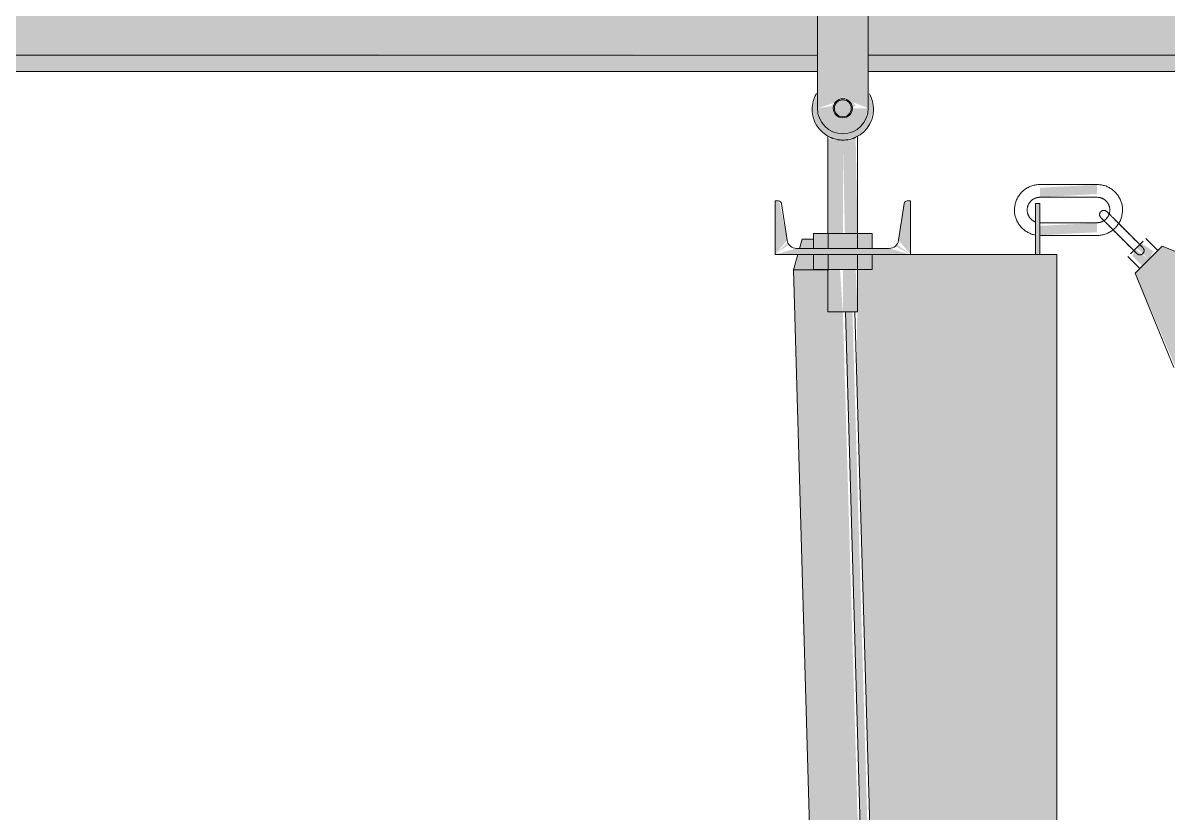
# Model space of a CAD drawing. Header units: inches. Extents: x -54868 to -186, y -265 to 853.
# Drawn here: x -25846.2 to -25812.42, y 264.9 to 288.21 of the extents above; entities that cross this region are included whole.
import ezdxf

# ---------------------------------------------------------------- set-up
doc = ezdxf.new("R2010")
doc.units = ezdxf.units.IN
doc.header["$MEASUREMENT"] = 0
doc.layers.add('Q-SPCQ', color=91, linetype='Continuous', lineweight=9)
doc.layers.add('S-BEAM', color=12, linetype='Continuous', lineweight=9)

# ---------------------------------------------------------------- blocks, each defined once
blk = doc.blocks.new('Girt_Z - 8_D-V16-Section 13')
at = {"layer": 'S-BEAM'}
h = blk.add_hatch(color=256, dxfattribs=at)
h.paths.add_polyline_path([(-25854.118, 287.25), (-25822.765, 287.291), (-25822.788, 289.617), (-25906.265, 289.617), (-25906.265, 289.5), (-25906.14, 289.456), (-25906.081, 287.549), (-25905.926, 287.25), (-25862.758, 287.25)], flags=0)
h.paths.add_polyline_path([(-24752.586, 287.25), (-24672.812, 287.332), (-24672.64, 287.765), (-24672.64, 289.489), (-24672.515, 289.5), (-24672.515, 289.617), (-24756.015, 289.617), (-24756.015, 287.25)], flags=0)
h.paths.add_polyline_path([(-25971.39, 287.25), (-25908.083, 287.332), (-25907.89, 287.511), (-25907.89, 289.489), (-25907.765, 289.5), (-25907.765, 289.617), (-25971.39, 289.617)], flags=0)
h.paths.add_polyline_path([(-24757.515, 287.25), (-24757.538, 289.617), (-24813.89, 289.617), (-24813.89, 287.25), (-24765.545, 287.25)], flags=0)
h.paths.add_polyline_path([(-25664.05, 287.25), (-25661.437, 287.291), (-25661.5, 287.489), (-25661.782, 287.977), (-25661.981, 288.175), (-25662.489, 288.463), (-25662.793, 288.533), (-25663.237, 288.533), (-25663.667, 288.411), (-25664.055, 288.171), (-25664.253, 287.971), (-25664.531, 287.489), (-25664.585, 287.25)], flags=0)
h.paths.add_polyline_path([(-25821.265, 287.25), (-25700.39, 287.25), (-25700.39, 289.617), (-25821.265, 289.617), (-25821.265, 287.291)], flags=0)
h.paths.add_polyline_path([(-24670.54, 287.25), (-24542.39, 287.25), (-24542.39, 289.617), (-24671.015, 289.617), (-24671.015, 289.5), (-24670.89, 289.456), (-24670.809, 287.39), (-24670.726, 287.278), (-24670.698, 287.25)], flags=0)
h.paths.add_polyline_path([(-24428.606, 287.25), (-24252.89, 287.25), (-24252.89, 289.617), (-24524.39, 289.617), (-24524.39, 287.25)], flags=0)
h.paths.add_polyline_path([(-24986.612, 287.25), (-24986.612, 288.687), (-24983.674, 288.75), (-24983.674, 289.375), (-24983.487, 289.375), (-24983.487, 288.687), (-24982.853, 288.687), (-24982.853, 289.5), (-24984.106, 289.5), (-24984.106, 289.062), (-24984.37, 289.062), (-24984.435, 288.75), (-24984.853, 288.75), (-24984.864, 289.062), (-24985.117, 289.062), (-24985.117, 289.5), (-24985.862, 289.542), (-24985.862, 289.617), (-25000.362, 289.542), (-25000.362, 289.5), (-25001.106, 289.5), (-25001.106, 289.062), (-25001.37, 289.062), (-25001.435, 288.75), (-25001.853, 288.75), (-25001.864, 289.062), (-25002.117, 289.062), (-25002.117, 289.5), (-25002.799, 289.5), (-25002.799, 287.25), (-24990.171, 287.25)], flags=0)
h.paths.add_polyline_path([(-25682.39, 287.25), (-25669.981, 287.291), (-25669.981, 289.5), (-25670.664, 289.5), (-25670.664, 289.062), (-25670.927, 289.062), (-25670.992, 288.75), (-25671.41, 288.75), (-25671.421, 289.062), (-25671.674, 289.062), (-25671.674, 289.5), (-25672.419, 289.542), (-25672.419, 289.617), (-25682.39, 289.617), (-25682.39, 287.291)], flags=0)
h.paths.add_polyline_path([(-25003.049, 287.25), (-25003.049, 289.5), (-25004.174, 289.5), (-25004.174, 287.25)], flags=0)
h.paths.add_polyline_path([(-25004.424, 287.25), (-25004.424, 289.5), (-25005.106, 289.5), (-25005.106, 289.062), (-25005.37, 289.062), (-25005.435, 288.75), (-25005.853, 288.75), (-25005.864, 289.062), (-25006.117, 289.062), (-25006.117, 289.5), (-25006.862, 289.542), (-25006.862, 289.617), (-25103.39, 289.617), (-25103.39, 287.25), (-25007.45, 287.25)], flags=0)
h.paths.add_polyline_path([(-25669.731, 287.25), (-25668.606, 287.291), (-25668.606, 289.5), (-25669.731, 289.5), (-25669.731, 287.291)], flags=0)
h.paths.add_polyline_path([(-25668.356, 287.25), (-25665.257, 287.291), (-25665.257, 287.687), (-25666.015, 287.754), (-25666.265, 288.187), (-25666.265, 289.5), (-25666.664, 289.451), (-25666.664, 289.062), (-25666.927, 289.062), (-25666.992, 288.75), (-25667.41, 288.75), (-25667.421, 289.062), (-25667.674, 289.062), (-25667.674, 289.5), (-25668.356, 289.432), (-25668.356, 287.291)], flags=0)
h.paths.add_polyline_path([(-25121.39, 287.25), (-25121.39, 289.617), (-25392.89, 289.617), (-25392.89, 287.25), (-25257.995, 287.25)], flags=0)
h.paths.add_polyline_path([(-25664.774, 287.25), (-25664.719, 287.291), (-25664.583, 287.687), (-25664.337, 288.065), (-25663.995, 288.372), (-25663.667, 288.545), (-25663.237, 288.658), (-25662.793, 288.658), (-25662.271, 288.507), (-25661.89, 288.261), (-25661.608, 287.954), (-25661.39, 287.548), (-25661.257, 287.421), (-25661.325, 287.687), (-25661.46, 287.75), (-25661.89, 288.291), (-25662.217, 288.507), (-25662.595, 288.649), (-25663.015, 288.701), (-25663.517, 288.628), (-25663.968, 288.421), (-25664.261, 288.175), (-25664.532, 287.812), (-25664.706, 287.687), (-25664.774, 287.687), (-25664.774, 287.291)], flags=0)
h.paths.add_polyline_path([(-25410.89, 287.25), (-25410.89, 289.617), (-25571.919, 289.542), (-25571.919, 289.5), (-25572.664, 289.5), (-25572.664, 289.062), (-25572.927, 289.062), (-25572.992, 288.75), (-25573.41, 288.75), (-25573.421, 289.062), (-25573.674, 289.062), (-25573.674, 289.5), (-25574.356, 289.5), (-25574.356, 287.25), (-25534.458, 287.25)], flags=0)
h.paths.add_polyline_path([(-25574.606, 287.25), (-25574.606, 289.5), (-25575.731, 289.5), (-25575.731, 287.25)], flags=0)
h.paths.add_polyline_path([(-25575.981, 287.25), (-25575.981, 289.5), (-25576.664, 289.5), (-25576.664, 289.062), (-25576.927, 289.062), (-25576.992, 288.75), (-25577.41, 288.75), (-25577.421, 289.062), (-25577.674, 289.062), (-25577.674, 289.5), (-25578.419, 289.542), (-25578.419, 289.617), (-25592.919, 289.542), (-25592.919, 289.5), (-25593.664, 289.5), (-25593.664, 289.062), (-25593.927, 289.062), (-25593.992, 288.75), (-25594.41, 288.75), (-25594.421, 289.062), (-25594.674, 289.062), (-25594.674, 289.5), (-25595.927, 289.5), (-25595.927, 288.687), (-25595.294, 288.687), (-25595.294, 289.375), (-25595.106, 289.375), (-25595.106, 288.687), (-25592.169, 288.628), (-25592.169, 287.25), (-25577.655, 287.25)], flags=0)
h.paths.add_polyline_path([(-24926.612, 287.25), (-24918.007, 287.291), (-24918.007, 287.687), (-24918.765, 287.754), (-24919.015, 288.187), (-24919.015, 289.617), (-24927.362, 289.542), (-24927.362, 289.5), (-24928.106, 289.5), (-24928.106, 289.062), (-24928.37, 289.062), (-24928.435, 288.75), (-24928.853, 288.75), (-24928.864, 289.062), (-24929.117, 289.062), (-24929.117, 289.5), (-24930.37, 289.5), (-24930.37, 288.687), (-24929.737, 288.687), (-24929.695, 289.375), (-24929.549, 289.375), (-24929.549, 288.687), (-24926.612, 288.628), (-24926.612, 287.291)], flags=0)
h.paths.add_polyline_path([(-25652.169, 287.25), (-25652.169, 288.687), (-25649.231, 288.75), (-25649.231, 289.375), (-25649.044, 289.375), (-25649.044, 288.687), (-25648.41, 288.687), (-25648.41, 289.5), (-25649.664, 289.5), (-25649.664, 289.062), (-25649.927, 289.062), (-25649.992, 288.75), (-25650.41, 288.75), (-25650.421, 289.062), (-25650.674, 289.062), (-25650.674, 289.5), (-25651.419, 289.542), (-25651.419, 289.617), (-25659.765, 289.531), (-25659.836, 288.065), (-25660.136, 287.705), (-25660.774, 287.621), (-25660.774, 287.25), (-25655.41, 287.25)], flags=0)
h.paths.add_polyline_path([(-24917.524, 287.25), (-24917.469, 287.291), (-24917.333, 287.687), (-24917.076, 288.079), (-24916.736, 288.38), (-24916.357, 288.57), (-24915.987, 288.658), (-24915.543, 288.658), (-24915.113, 288.545), (-24914.726, 288.327), (-24914.358, 287.954), (-24914.14, 287.548), (-24914.007, 287.421), (-24914.075, 287.687), (-24914.196, 287.727), (-24914.616, 288.268), (-24914.953, 288.499), (-24915.345, 288.649), (-24915.765, 288.701), (-24916.267, 288.628), (-24916.718, 288.421), (-24917.046, 288.142), (-24917.283, 287.811), (-24917.456, 287.687), (-24917.524, 287.687), (-24917.524, 287.291)], flags=0)
h.paths.add_polyline_path([(-24917.349, 287.25), (-24914.187, 287.291), (-24914.25, 287.489), (-24914.532, 287.977), (-24914.726, 288.171), (-24915.239, 288.463), (-24915.656, 288.548), (-24915.987, 288.533), (-24916.417, 288.411), (-24916.841, 288.143), (-24916.998, 287.977), (-24917.281, 287.489), (-24917.344, 287.291)], flags=0)
h.paths.add_polyline_path([(-24913.524, 287.25), (-24910.424, 287.291), (-24910.424, 289.5), (-24911.106, 289.5), (-24911.106, 289.062), (-24911.37, 289.062), (-24911.435, 288.75), (-24911.853, 288.75), (-24911.864, 289.062), (-24912.117, 289.062), (-24912.117, 289.5), (-24912.515, 289.437), (-24912.586, 288.065), (-24912.886, 287.705), (-24913.524, 287.621), (-24913.524, 287.291)], flags=0)
h.paths.add_polyline_path([(-24910.174, 287.25), (-24909.049, 287.291), (-24909.049, 289.5), (-24910.174, 289.5), (-24910.174, 287.291)], flags=0)
h.paths.add_polyline_path([(-24908.799, 287.25), (-24831.89, 287.25), (-24831.89, 289.617), (-24906.362, 289.542), (-24906.362, 289.5), (-24907.106, 289.5), (-24907.106, 289.062), (-24907.37, 289.062), (-24907.435, 288.75), (-24907.853, 288.75), (-24907.864, 289.062), (-24908.117, 289.062), (-24908.117, 289.5), (-24908.799, 289.5), (-24908.799, 287.291)], flags=0)
h.paths.add_polyline_path([(-24234.89, 287.25), (-23963.39, 287.25), (-23963.39, 289.617), (-24234.89, 289.617)], flags=0)
h.paths.add_polyline_path([(-23945.39, 287.25), (-23673.89, 287.25), (-23673.89, 289.617), (-23945.39, 289.617)], flags=0)
h.paths.add_polyline_path([(-23655.89, 287.25), (-23384.39, 287.25), (-23384.39, 289.617), (-23655.89, 289.617)], flags=0)
h.paths.add_polyline_path([(-23366.39, 287.25), (-23094.89, 287.25), (-23094.89, 289.617), (-23366.39, 289.617)], flags=0)
h.paths.add_polyline_path([(-23076.89, 287.25), (-22801.255, 287.25), (-22801.255, 289.617), (-23076.89, 289.617)], flags=0)
h.paths.add_polyline_path([(-24946.974, 288.687), (-24931.674, 288.75), (-24931.674, 289.375), (-24931.487, 289.375), (-24931.487, 288.687), (-24930.853, 288.687), (-24930.853, 289.5), (-24932.106, 289.5), (-24932.106, 289.062), (-24932.37, 289.062), (-24932.435, 288.75), (-24932.853, 288.75), (-24932.864, 289.062), (-24933.117, 289.062), (-24933.117, 289.5), (-24933.862, 289.542), (-24933.862, 289.617), (-24953.362, 289.542), (-24953.362, 289.5), (-24954.106, 289.5), (-24954.106, 289.062), (-24954.37, 289.062), (-24954.435, 288.75), (-24954.853, 288.75), (-24954.864, 289.062), (-24955.117, 289.062), (-24955.117, 289.5), (-24956.142, 289.5), (-24956.142, 289.313), (-24956.37, 289.313), (-24956.369, 288.687), (-24955.783, 288.687), (-24955.966, 289.189), (-24955.766, 289.189), (-24955.737, 289.253), (-24955.737, 289.375), (-24955.549, 289.375), (-24955.549, 288.687), (-24954.37, 288.687)], flags=0)
h.paths.add_polyline_path([(-24956.853, 288.687), (-24956.854, 289.313), (-24957.082, 289.313), (-24957.082, 289.5), (-24958.106, 289.5), (-24958.106, 289.062), (-24958.37, 289.062), (-24958.435, 288.75), (-24958.853, 288.75), (-24958.864, 289.062), (-24959.117, 289.062), (-24959.117, 289.5), (-24959.862, 289.542), (-24959.933, 289.617), (-24979.362, 289.542), (-24979.362, 289.5), (-24980.106, 289.5), (-24980.106, 289.062), (-24980.37, 289.062), (-24980.435, 288.75), (-24980.853, 288.75), (-24980.864, 289.062), (-24981.117, 289.062), (-24981.117, 289.5), (-24982.37, 289.5), (-24982.37, 288.687), (-24981.737, 288.687), (-24981.737, 289.375), (-24981.549, 289.375), (-24981.532, 288.687), (-24957.674, 288.687), (-24957.674, 289.375), (-24957.487, 289.375), (-24957.434, 289.253), (-24957.258, 289.189), (-24957.44, 288.687), (-24956.854, 288.687)], flags=0)
h.paths.add_polyline_path([(-25624.41, 288.687), (-25623.231, 288.687), (-25623.231, 289.375), (-25623.044, 289.375), (-25622.991, 289.253), (-25622.815, 289.189), (-25622.998, 288.687), (-25622.41, 288.687), (-25622.411, 289.313), (-25622.639, 289.313), (-25622.639, 289.5), (-25623.664, 289.5), (-25623.664, 289.062), (-25623.927, 289.062), (-25623.992, 288.75), (-25624.41, 288.75), (-25624.421, 289.062), (-25624.674, 289.062), (-25624.674, 289.5), (-25625.419, 289.542), (-25625.419, 289.617), (-25644.919, 289.542), (-25644.919, 289.5), (-25645.664, 289.5), (-25645.664, 289.062), (-25645.927, 289.062), (-25645.992, 288.75), (-25646.41, 288.75), (-25646.421, 289.062), (-25646.674, 289.062), (-25646.674, 289.5), (-25647.927, 289.5), (-25647.927, 288.687), (-25647.294, 288.687), (-25647.294, 289.375), (-25647.106, 289.375), (-25647.106, 288.687), (-25624.411, 288.687)], flags=0)
h.paths.add_polyline_path([(-25596.41, 288.687), (-25596.41, 289.5), (-25597.664, 289.5), (-25597.664, 289.062), (-25597.927, 289.062), (-25597.992, 288.75), (-25598.41, 288.75), (-25598.421, 289.062), (-25598.674, 289.062), (-25598.674, 289.5), (-25599.419, 289.542), (-25599.419, 289.617), (-25618.919, 289.542), (-25618.919, 289.5), (-25619.664, 289.5), (-25619.664, 289.062), (-25619.927, 289.062), (-25619.992, 288.75), (-25620.41, 288.75), (-25620.421, 289.062), (-25620.674, 289.062), (-25620.674, 289.5), (-25621.699, 289.5), (-25621.699, 289.313), (-25621.927, 289.313), (-25621.926, 288.687), (-25621.34, 288.687), (-25621.523, 289.189), (-25621.323, 289.189), (-25621.294, 289.253), (-25621.294, 289.375), (-25621.106, 289.375), (-25621.106, 288.687), (-25597.231, 288.75), (-25597.231, 289.375), (-25597.044, 289.375), (-25597.044, 288.687), (-25596.919, 288.687)], flags=0)
h = blk.add_hatch(color=256, dxfattribs=at)
h.paths.add_polyline_path([(-24917.905, 286.768), (-24917.895, 286.768), (-24917.942, 286.937), (-24918.007, 286.937), (-24918.007, 287.25), (-24926.612, 287.25), (-24926.612, 286.768), (-24917.942, 286.768)], flags=0)
h.paths.add_polyline_path([(-25905.674, 286.768), (-25822.765, 286.768), (-25822.765, 287.25), (-25905.926, 287.25)], flags=0)
h.paths.add_polyline_path([(-25971.39, 286.768), (-25907.789, 286.768), (-25908.083, 287.25), (-25971.39, 287.25)], flags=0)
h.paths.add_polyline_path([(-25821.265, 286.768), (-25700.39, 286.768), (-25700.39, 287.25), (-25821.265, 287.25)], flags=0)
h.paths.add_polyline_path([(-25682.39, 286.768), (-25669.981, 286.768), (-25669.981, 287.25), (-25682.39, 287.25)], flags=0)
h.paths.add_polyline_path([(-25669.731, 286.768), (-25668.606, 286.768), (-25668.606, 287.25), (-25669.731, 287.25)], flags=0)
h.paths.add_polyline_path([(-25668.356, 286.768), (-25665.19, 286.768), (-25665.257, 287.25), (-25668.356, 287.25), (-25668.356, 286.937)], flags=0)
h.paths.add_polyline_path([(-25664.618, 286.768), (-25661.413, 286.768), (-25661.431, 287.25), (-25664.599, 287.25), (-25664.64, 286.937)], flags=0)
h.paths.add_polyline_path([(-24428.606, 286.768), (-24252.89, 286.768), (-24252.89, 287.25), (-24524.39, 287.25), (-24524.39, 286.768)], flags=0)
h.paths.add_polyline_path([(-25664.779, 286.768), (-25664.838, 286.937), (-25664.89, 286.937), (-25664.795, 286.768)], flags=0)
h.paths.add_polyline_path([(-24542.39, 286.768), (-24542.39, 287.25), (-24670.741, 287.25), (-24670.92, 286.768), (-24566.837, 286.768)], flags=0)
h.paths.add_polyline_path([(-24673.106, 286.768), (-24672.855, 287.25), (-24756.015, 287.25), (-24756.015, 286.768), (-24679.15, 286.768)], flags=0)
h.paths.add_polyline_path([(-25661.239, 286.768), (-25661.21, 286.768), (-25661.257, 286.937)], flags=0)
h.paths.add_polyline_path([(-25661.136, 286.768), (-25661.099, 286.768), (-25661.14, 286.781)], flags=0)
h.paths.add_polyline_path([(-25660.773, 286.768), (-25652.169, 286.768), (-25652.169, 287.25), (-25660.774, 287.25), (-25660.838, 286.937), (-25660.89, 286.937), (-25660.799, 286.768), (-25660.774, 286.768)], flags=0)
h.paths.add_polyline_path([(-24757.515, 286.768), (-24757.515, 287.25), (-24813.89, 287.25), (-24813.89, 286.768), (-24765.545, 286.768)], flags=0)
h.paths.add_polyline_path([(-25592.169, 286.768), (-25575.981, 286.768), (-25575.981, 287.25), (-25592.169, 287.25), (-25592.169, 286.937)], flags=0)
h.paths.add_polyline_path([(-25575.731, 286.768), (-25574.606, 286.768), (-25574.606, 287.25), (-25575.731, 287.25)], flags=0)
h.paths.add_polyline_path([(-25574.356, 286.768), (-25410.89, 286.768), (-25410.89, 287.25), (-25574.356, 287.25)], flags=0)
h.paths.add_polyline_path([(-24831.89, 286.768), (-24831.89, 287.25), (-24908.799, 287.25), (-24908.799, 286.768), (-24843.3, 286.768)], flags=0)
h.paths.add_polyline_path([(-25392.89, 286.768), (-25121.39, 286.768), (-25121.39, 287.25), (-25392.89, 287.25)], flags=0)
h.paths.add_polyline_path([(-24909.049, 286.768), (-24909.049, 287.25), (-24910.174, 287.25), (-24910.174, 286.768)], flags=0)
h.paths.add_polyline_path([(-25103.39, 286.768), (-25004.424, 286.768), (-25004.424, 287.25), (-25103.39, 287.25)], flags=0)
h.paths.add_polyline_path([(-24910.424, 286.768), (-24910.424, 287.25), (-24913.524, 287.25), (-24913.524, 286.768), (-24912.416, 286.768)], flags=0)
h.paths.add_polyline_path([(-25004.174, 286.768), (-25003.049, 286.768), (-25003.049, 287.25), (-25004.174, 287.25)], flags=0)
h.paths.add_polyline_path([(-25002.799, 286.768), (-24986.612, 286.768), (-24986.612, 287.25), (-25002.799, 287.25)], flags=0)
h.paths.add_polyline_path([(-24913.931, 286.768), (-24913.942, 286.937), (-24914.007, 286.991), (-24913.94, 286.768)], flags=0)
h.paths.add_polyline_path([(-24917.291, 286.768), (-24914.163, 286.768), (-24914.181, 287.25), (-24917.349, 287.25), (-24917.335, 286.768)], flags=0)
h.paths.add_polyline_path([(-24917.524, 286.937), (-24917.512, 286.959), (-24917.524, 287.25)], flags=0)
h.paths.add_polyline_path([(-24917.588, 286.937), (-24917.64, 286.937), (-24917.64, 286.781)], flags=0)
h.paths.add_polyline_path([(-22801.255, 286.768), (-22801.255, 287.25), (-23076.89, 287.25), (-23076.89, 286.768), (-22804.386, 286.768)], flags=0)
h.paths.add_polyline_path([(-24234.89, 286.768), (-23963.39, 286.768), (-23963.39, 287.25), (-24234.89, 287.25)], flags=0)
h.paths.add_polyline_path([(-23094.89, 286.768), (-23094.89, 287.25), (-23366.39, 287.25), (-23366.39, 286.768), (-23184.522, 286.768)], flags=0)
h.paths.add_polyline_path([(-23945.39, 286.768), (-23673.89, 286.768), (-23673.89, 287.25), (-23945.39, 287.25)], flags=0)
h.paths.add_polyline_path([(-23655.89, 286.768), (-23384.39, 286.768), (-23384.39, 287.25), (-23655.89, 287.25)], flags=0)
for p, q in [((-25905.926, 287.25), (-25822.765, 287.25)), ((-25821.265, 287.25), (-25700.39, 287.25)), ((-25822.765, 286.768), (-25905.674, 286.768)), ((-25700.39, 286.768), (-25821.265, 286.768))]:
    blk.add_line(p, q, dxfattribs=at)
blk = doc.blocks.new('Basketball_Backstop-Performance_Sports_Systems-3103-Ceiling_Hung - 27_-0_ to 27_-11 7_8_-V48-Section 13')
at = {"layer": 'Q-SPCQ'}
h = blk.add_hatch(color=256, dxfattribs=at)
h.paths.add_polyline_path([(-25822.015, 284.937), (-25821.64, 285.038), (-25821.366, 285.312), (-25821.265, 285.687), (-25821.734, 285.687), (-25821.816, 285.489), (-25822.015, 285.406), (-25822.214, 285.489), (-25822.296, 285.687), (-25822.287, 285.76), (-25822.765, 285.687), (-25822.665, 285.312), (-25822.39, 285.038), (-25822.085, 284.947)], flags=0)
h.paths.add_polyline_path([(-25822.765, 285.687), (-25821.942, 285.959), (-25821.265, 285.687), (-25821.265, 289.5), (-25821.578, 289.5), (-25821.578, 289.062), (-25821.774, 289.062), (-25821.838, 288.75), (-25822.257, 288.75), (-25822.257, 289.062), (-25822.453, 289.062), (-25822.453, 289.5), (-25822.765, 289.5), (-25822.765, 285.753)], flags=0)
for points in [[(-25822.015, 284.75), (-25821.562, 284.871), (-25821.23, 285.203), (-25821.113, 285.687), (-25821.23, 286.109), (-25821.265, 286.089), (-25821.302, 285.465), (-25821.503, 285.144), (-25821.875, 284.956), (-25822.209, 284.963), (-25822.546, 285.157), (-25822.742, 285.514), (-25822.8, 286.109), (-25822.921, 285.656), (-25822.8, 285.203), (-25822.468, 284.871), (-25822.209, 284.776)], [(-25821.951, 285.446), (-25821.774, 285.623), (-25821.951, 285.929), (-25822.265, 285.687)], [(-25816.203, 283.069), (-25814.515, 283.156), (-25814.515, 283.431), (-25816.203, 283.344), (-25816.203, 283.088)], [(-25816.203, 281.375), (-25816.203, 282.875), (-25816.328, 282.875), (-25816.328, 281.375)], [(-25816.203, 281.944), (-25814.515, 282.031), (-25814.515, 282.306), (-25816.203, 282.219), (-25816.203, 281.963)], [(-25822.881, 281.555), (-25822.448, 281.555), (-25822.448, 281.992), (-25822.881, 281.992)], [(-25822.448, 281.555), (-25821.582, 281.555), (-25821.582, 281.992), (-25822.448, 281.992)], [(-25821.582, 281.555), (-25821.149, 281.555), (-25821.149, 281.992), (-25821.582, 281.992)], [(-25822.881, 280.937), (-25822.448, 280.937), (-25822.448, 281.375), (-25822.881, 281.375)], [(-25822.448, 280.937), (-25821.582, 280.937), (-25821.582, 281.375), (-25822.448, 281.375)], [(-25821.582, 280.937), (-25821.149, 280.937), (-25821.149, 281.375), (-25821.582, 281.375)], [(-25813.178, 281.037), (-25812.99, 281.225), (-25813.388, 281.534), (-25813.476, 281.336), (-25813.296, 281.156)], [(-25812.99, 281.225), (-25812.858, 281.467), (-25813.211, 281.711), (-25813.344, 281.578)], [(-25819.56, 152.543), (-25818.307, 152.543), (-25822.015, 279.687), (-25822.453, 279.687), (-25822.453, 280.918), (-25823.467, 280.918), (-25819.801, 152.543)], [(-25818.307, 152.543), (-25818.282, 152.633), (-25818.328, 163.107), (-25821.733, 279.687), (-25821.938, 279.687), (-25818.406, 156.006)]]:
    blk.add_hatch(color=256, dxfattribs=at).paths.add_polyline_path(points, flags=0)
h = blk.add_hatch(color=256, dxfattribs=at)
h.paths.add_polyline_path([(-25822.015, 285.406), (-25821.816, 285.489), (-25821.734, 285.687), (-25821.678, 285.75), (-25821.636, 285.76), (-25821.72, 285.869), (-25822.088, 285.959), (-25822.361, 285.76), (-25822.296, 285.687), (-25822.214, 285.489), (-25822.02, 285.407)], flags=0)
h.paths.add_polyline_path([(-25821.951, 285.446), (-25822.265, 285.687), (-25821.942, 285.915), (-25821.821, 285.575), (-25821.942, 285.454)], flags=0)
h = blk.add_hatch(color=256, dxfattribs=at)
h.paths.add_polyline_path([(-25822.448, 279.687), (-25822.015, 279.687), (-25822.1, 280.937), (-25822.451, 280.937), (-25822.453, 279.687)], flags=0)
h.paths.add_polyline_path([(-25822.418, 281.992), (-25822.015, 281.992), (-25822.015, 284.75), (-25822.446, 284.781), (-25822.441, 281.992)], flags=0)
h = blk.add_hatch(color=256, dxfattribs=at)
h.paths.add_polyline_path([(-25821.593, 279.687), (-25821.578, 279.687), (-25821.637, 280.937), (-25822.015, 280.937), (-25822.015, 279.687), (-25821.636, 279.687)], flags=0)
h.paths.add_polyline_path([(-25821.589, 281.992), (-25821.581, 281.992), (-25821.637, 284.833), (-25822.015, 284.75), (-25821.954, 281.992), (-25821.613, 281.992)], flags=0)
h = blk.add_hatch(color=256, dxfattribs=at)
h.paths.add_polyline_path([(-25820.015, 281.375), (-25820.015, 282.955), (-25820.207, 282.879), (-25820.372, 281.793)], flags=0)
h.paths.add_polyline_path([(-25820.015, 281.375), (-25820.422, 281.671), (-25820.467, 281.623)], flags=0)
h.paths.add_polyline_path([(-25824.015, 281.375), (-25820.015, 281.375), (-25820.649, 281.555), (-25823.381, 281.555)], flags=0)
h.paths.add_polyline_path([(-25824.015, 281.375), (-25823.609, 281.671), (-25823.641, 281.729)], flags=0)
h.paths.add_polyline_path([(-25824.015, 281.375), (-25823.658, 281.793), (-25823.88, 282.901), (-25824.015, 282.955), (-25824.015, 282.602)], flags=0)
h = blk.add_hatch(color=256, dxfattribs=at)
h.paths.add_polyline_path([(-25823.381, 280.918), (-25822.881, 280.937), (-25822.881, 281.375), (-25823.34, 281.375), (-25823.467, 280.918)], flags=0)
h.paths.add_polyline_path([(-25823.29, 281.555), (-25822.881, 281.555), (-25822.881, 281.832), (-25823.212, 281.832)], flags=0)
h = blk.add_hatch(color=256, dxfattribs=at)
h.paths.add_polyline_path([(-25819.873, 116), (-25819.015, 116), (-25819.035, 119.783), (-25822.328, 119.75), (-25822.328, 116), (-25820.671, 116)], flags=0)
h.paths.add_polyline_path([(-25819.015, 120.217), (-25819.081, 128.75), (-25822.328, 128.75), (-25822.319, 128.312), (-25821.64, 128.312), (-25821.64, 128.125), (-25822.328, 128.125), (-25822.325, 120.204), (-25821.34, 120.233), (-25820.11, 120.242), (-25819.037, 120.217)], flags=0)
h.paths.add_polyline_path([(-25819.505, 120), (-25819.015, 120.125), (-25819.037, 120.207), (-25819.359, 120.065)], flags=0)
h.paths.add_polyline_path([(-25819.015, 119.823), (-25819.036, 119.938), (-25819.326, 119.935), (-25819.035, 119.83)], flags=0)
h.paths.add_polyline_path([(-25822.188, 129.25), (-25819.015, 129.25), (-25819.015, 135.471), (-25822.328, 135.438), (-25822.318, 129.875), (-25821.64, 129.875), (-25821.64, 129.687), (-25822.328, 129.687), (-25822.319, 129.25), (-25822.215, 129.25)], flags=0)
h.paths.add_polyline_path([(-25819.015, 135.904), (-25819.015, 152.543), (-25819.801, 152.543), (-25820.11, 161.788), (-25820.892, 161.753), (-25822.328, 161.75), (-25822.314, 135.891), (-25821.275, 135.925), (-25820.11, 135.929), (-25819.118, 135.906)], flags=0)
h.paths.add_polyline_path([(-25819.505, 135.687), (-25819.015, 135.812), (-25819.015, 135.904), (-25819.359, 135.752)], flags=0)
h.paths.add_polyline_path([(-25819.015, 135.511), (-25819.015, 135.623), (-25819.326, 135.623), (-25819.117, 135.547)], flags=0)
h.paths.add_polyline_path([(-25821.971, 162.187), (-25820.078, 162.248), (-25821.884, 224.125), (-25822.328, 224.125), (-25822.296, 162.203), (-25822.097, 162.193)], flags=0)
h.paths.add_polyline_path([(-25819.015, 187.186), (-25819.015, 224.75), (-25820.088, 224.75), (-25819.062, 188.827)], flags=0)
h.paths.add_polyline_path([(-25822.254, 224.312), (-25821.851, 224.312), (-25821.884, 224.75), (-25822.328, 224.75), (-25822.328, 224.312)], flags=0)
h.paths.add_polyline_path([(-25822.215, 225.25), (-25821.877, 225.25), (-25821.973, 225.687), (-25822.328, 225.687), (-25822.253, 225.25)], flags=0)
h.paths.add_polyline_path([(-25820.102, 225.25), (-25819.015, 225.25), (-25819.015, 281.375), (-25821.149, 281.375), (-25821.149, 280.937), (-25821.579, 280.918), (-25821.606, 277.914), (-25820.133, 226.337)], flags=0)
h.paths.add_polyline_path([(-25822.215, 225.875), (-25821.895, 225.875), (-25822.328, 241.022), (-25822.253, 225.875)], flags=0)
h = blk.add_hatch(color=256, dxfattribs=at)
h.paths.add_polyline_path([(-25819.015, 116), (-25815.703, 116), (-25815.703, 119.125), (-25816.39, 119.125), (-25816.39, 119.312), (-25815.703, 119.312), (-25815.703, 119.75), (-25819.015, 119.75), (-25819.015, 118.496)], flags=0)
h.paths.add_polyline_path([(-25817.341, 120.25), (-25815.703, 120.25), (-25815.703, 120.687), (-25816.39, 120.687), (-25816.39, 120.875), (-25815.703, 120.875), (-25815.703, 128.788), (-25817.107, 128.752), (-25819.015, 128.75), (-25818.993, 120.25), (-25817.359, 120.25)], flags=0)
h.paths.add_polyline_path([(-25819.015, 129.217), (-25816.524, 129.221), (-25815.703, 129.208), (-25815.703, 134.812), (-25816.39, 134.812), (-25816.39, 135), (-25815.703, 135), (-25815.703, 135.437), (-25819.015, 135.437), (-25819.015, 129.241)], flags=0)
h.paths.add_polyline_path([(-25818.525, 129), (-25819.015, 129.125), (-25818.948, 129.056)], flags=0)
h.paths.add_polyline_path([(-25819.015, 128.823), (-25818.525, 129), (-25819.015, 128.875)], flags=0)
h.paths.add_polyline_path([(-25816.107, 135.937), (-25815.703, 135.937), (-25815.703, 136.375), (-25816.39, 136.375), (-25816.39, 136.562), (-25815.703, 136.562), (-25815.785, 161.125), (-25816.39, 161.125), (-25816.39, 161.312), (-25815.703, 161.312), (-25815.784, 161.75), (-25818.289, 161.75), (-25818.282, 160.695), (-25818.307, 152.543), (-25819.015, 152.543), (-25819.015, 135.937), (-25816.147, 135.937)], flags=0)
h.paths.add_polyline_path([(-25816.147, 162.25), (-25815.703, 162.25), (-25815.784, 162.687), (-25816.39, 162.687), (-25816.39, 162.875), (-25815.703, 162.875), (-25815.741, 224.784), (-25817.107, 224.752), (-25819.015, 224.75), (-25819.015, 187.186), (-25818.282, 162.25), (-25816.39, 162.25)], flags=0)
h.paths.add_polyline_path([(-25819.015, 225.217), (-25816.325, 225.206), (-25815.703, 225.208), (-25815.703, 281.375), (-25819.015, 281.375), (-25819.015, 225.241)], flags=0)
h.paths.add_polyline_path([(-25818.525, 225), (-25819.015, 225.125), (-25819.015, 225.065)], flags=0)
h.paths.add_polyline_path([(-25819.015, 224.823), (-25818.525, 225), (-25819.015, 224.875)], flags=0)
h = blk.add_hatch(color=256, dxfattribs=at)
h.paths.add_polyline_path([(-25810.427, 276.877), (-25809.973, 276.955), (-25809.552, 277.141), (-25809.189, 277.424), (-25808.85, 277.914), (-25808.72, 278.208), (-25808.659, 278.881), (-25808.677, 279.121), (-25808.823, 279.557), (-25809.071, 279.945), (-25809.405, 280.261), (-25809.807, 280.486), (-25812.592, 281.623), (-25813.388, 280.827), (-25812.026, 277.64), (-25811.71, 277.305), (-25811.322, 277.058), (-25810.886, 276.912)], flags=0)
h.paths.add_polyline_path([(-25810.646, 278.262), (-25810.515, 278.469), (-25810.676, 278.463), (-25810.658, 278.343)], flags=0)
h.paths.add_polyline_path([(-25811.003, 278.619), (-25810.765, 278.625), (-25810.792, 278.787), (-25810.921, 278.685)], flags=0)
h.paths.add_polyline_path([(-25810.872, 279.107), (-25810.731, 278.927), (-25810.732, 279.052), (-25810.807, 279.081)], flags=0)
h.paths.add_polyline_path([(-25810.027, 278.881), (-25810.268, 278.881), (-25810.174, 278.764), (-25810.055, 278.859)], flags=0)
h.paths.add_polyline_path([(-25810.646, 278.262), (-25810.994, 278.654), (-25810.833, 279.118), (-25810.359, 279.213), (-25810.051, 278.794), (-25810.221, 278.376), (-25810.628, 278.267)], flags=0)
h.paths.add_polyline_path([(-25810.158, 278.393), (-25810.299, 278.574), (-25810.338, 278.464), (-25810.25, 278.429)], flags=0)
h.paths.add_polyline_path([(-25810.345, 278.971), (-25810.384, 279.238), (-25810.515, 279.031), (-25810.372, 278.991)], flags=0)
for p, q in [((-25822.765, 289.5), (-25822.765, 285.687)), ((-25821.265, 285.687), (-25821.265, 289.5)), ((-25822.453, 284.862), (-25822.453, 281.992)), ((-25822.453, 284.862), (-25822.453, 281.992)), ((-25821.578, 281.992), (-25821.578, 284.862)), ((-25821.578, 281.992), (-25821.578, 284.862)), ((-25814.515, 283.437), (-25816.203, 283.437)), ((-25816.203, 283.062), (-25814.515, 283.062)), ((-25823.913, 282.955), (-25824.015, 282.955)), ((-25824.015, 282.955), (-25824.015, 281.375)), ((-25823.658, 281.793), (-25823.824, 282.879)), ((-25820.207, 282.879), (-25820.372, 281.793)), ((-25820.015, 282.955), (-25820.118, 282.955)), ((-25820.015, 281.375), (-25820.015, 282.955)), ((-25816.328, 281.375), (-25816.328, 282.875)), ((-25816.203, 282.875), (-25816.328, 282.875)), ((-25816.203, 282.875), (-25816.203, 281.375)), ((-25814.515, 282.312), (-25816.203, 282.312)), ((-25823.212, 281.832), (-25823.291, 281.55)), ((-25822.881, 281.832), (-25823.212, 281.832)), ((-25822.881, 281.992), (-25822.448, 281.992)), ((-25822.881, 281.992), (-25822.881, 281.555)), ((-25822.448, 281.992), (-25821.582, 281.992)), ((-25822.448, 281.992), (-25822.448, 281.555)), ((-25821.582, 281.992), (-25821.149, 281.992)), ((-25821.582, 281.992), (-25821.582, 281.555)), ((-25821.149, 281.555), (-25821.149, 281.992)), ((-25816.203, 281.937), (-25814.515, 281.937)), ((-25813.344, 281.578), (-25813.156, 281.766)), ((-25812.725, 281.49), (-25813.078, 281.844)), ((-25824.015, 281.375), (-25820.015, 281.375)), ((-25823.34, 281.375), (-25823.467, 280.918)), ((-25820.649, 281.555), (-25823.381, 281.555)), ((-25822.881, 281.375), (-25822.881, 280.937)), ((-25822.448, 281.375), (-25822.448, 280.937)), ((-25821.582, 281.375), (-25821.582, 280.937)), ((-25821.149, 280.937), (-25821.149, 281.375)), ((-25820.021, 281.375), (-25819.015, 281.375)), ((-25819.015, 281.375), (-25815.703, 281.375)), ((-25815.703, 225.161), (-25815.703, 281.375)), ((-25813.531, 281.391), (-25813.344, 281.578)), ((-25812.592, 281.623), (-25813.388, 280.827)), ((-25809.807, 280.486), (-25812.592, 281.623)), ((-25813.609, 281.313), (-25813.255, 280.96)), ((-25823.467, 280.918), (-25822.427, 280.918)), ((-25823.467, 280.918), (-25819.801, 152.543)), ((-25822.448, 280.937), (-25822.881, 280.937)), ((-25822.453, 280.937), (-25822.453, 279.687)), ((-25821.582, 280.937), (-25822.448, 280.937)), ((-25821.149, 280.937), (-25821.582, 280.937)), ((-25821.578, 279.687), (-25821.578, 280.937)), ((-25813.388, 280.827), (-25812.251, 278.042)), ((-25822.015, 279.687), (-25822.453, 279.687)), ((-25821.578, 279.687), (-25822.015, 279.687)), ((-25821.938, 279.687), (-25818.307, 152.543)), ((-25821.657, 279.687), (-25818.305, 162.328))]:
    blk.add_line(p, q, dxfattribs=at)
at = {"layer": 'Q-SPCQ', "flags": 128}
for points in [[(-25816.203, 283.437), (-25816.233, 283.437), (-25816.263, 283.435), (-25816.293, 283.432), (-25816.322, 283.428), (-25816.352, 283.423), (-25816.381, 283.416), (-25816.41, 283.408), (-25816.439, 283.399), (-25816.467, 283.389), (-25816.495, 283.378), (-25816.522, 283.366), (-25816.549, 283.353), (-25816.575, 283.338), (-25816.601, 283.323), (-25816.626, 283.307), (-25816.651, 283.289), (-25816.674, 283.271), (-25816.697, 283.251), (-25816.719, 283.231), (-25816.741, 283.21), (-25816.761, 283.188), (-25816.781, 283.165), (-25816.799, 283.142), (-25816.817, 283.118), (-25816.834, 283.093), (-25816.85, 283.067), (-25816.864, 283.041), (-25816.878, 283.014), (-25816.89, 282.987), (-25816.902, 282.959), (-25816.912, 282.931), (-25816.921, 282.903), (-25816.929, 282.874), (-25816.936, 282.844), (-25816.942, 282.815), (-25816.946, 282.785), (-25816.95, 282.756), (-25816.952, 282.726), (-25816.953, 282.696), (-25816.953, 282.687)], [(-25813.765, 282.687), (-25813.766, 282.717), (-25813.768, 282.747), (-25813.771, 282.777), (-25813.775, 282.807), (-25813.78, 282.837), (-25813.787, 282.866), (-25813.794, 282.895), (-25813.803, 282.923), (-25813.813, 282.952), (-25813.824, 282.98), (-25813.837, 283.007), (-25813.85, 283.034), (-25813.864, 283.06), (-25813.88, 283.086), (-25813.896, 283.111), (-25813.914, 283.135), (-25813.932, 283.159), (-25813.951, 283.182), (-25813.972, 283.204), (-25813.993, 283.226), (-25814.015, 283.246), (-25814.037, 283.266), (-25814.061, 283.284), (-25814.085, 283.302), (-25814.11, 283.319), (-25814.136, 283.334), (-25814.162, 283.349), (-25814.188, 283.363), (-25814.216, 283.375), (-25814.243, 283.387), (-25814.272, 283.397), (-25814.3, 283.406), (-25814.329, 283.414), (-25814.358, 283.421), (-25814.388, 283.427), (-25814.417, 283.431), (-25814.447, 283.434), (-25814.477, 283.437), (-25814.507, 283.437), (-25814.515, 283.437)], [(-25816.578, 282.687), (-25816.577, 282.702), (-25816.577, 282.717), (-25816.575, 282.732), (-25816.573, 282.747), (-25816.57, 282.762), (-25816.567, 282.777), (-25816.563, 282.791), (-25816.559, 282.805), (-25816.554, 282.82), (-25816.548, 282.834), (-25816.542, 282.847), (-25816.535, 282.861), (-25816.528, 282.874), (-25816.52, 282.887), (-25816.512, 282.899), (-25816.504, 282.911), (-25816.494, 282.923), (-25816.485, 282.935), (-25816.475, 282.946), (-25816.464, 282.957), (-25816.453, 282.967), (-25816.442, 282.977), (-25816.43, 282.986), (-25816.418, 282.995), (-25816.405, 283.003), (-25816.393, 283.011), (-25816.379, 283.018), (-25816.366, 283.025), (-25816.352, 283.031), (-25816.339, 283.037), (-25816.325, 283.042), (-25816.31, 283.047), (-25816.296, 283.051), (-25816.281, 283.054), (-25816.266, 283.057), (-25816.252, 283.059), (-25816.237, 283.061), (-25816.222, 283.062), (-25816.207, 283.062), (-25816.203, 283.062)], [(-25814.515, 283.062), (-25814.5, 283.062), (-25814.485, 283.061), (-25814.47, 283.06), (-25814.455, 283.058), (-25814.441, 283.055), (-25814.426, 283.052), (-25814.412, 283.048), (-25814.397, 283.043), (-25814.383, 283.038), (-25814.369, 283.033), (-25814.355, 283.027), (-25814.342, 283.02), (-25814.329, 283.013), (-25814.316, 283.005), (-25814.303, 282.997), (-25814.291, 282.988), (-25814.279, 282.979), (-25814.268, 282.969), (-25814.257, 282.959), (-25814.246, 282.949), (-25814.236, 282.938), (-25814.226, 282.926), (-25814.217, 282.915), (-25814.208, 282.903), (-25814.2, 282.89), (-25814.192, 282.877), (-25814.184, 282.864), (-25814.178, 282.851), (-25814.171, 282.837), (-25814.166, 282.823), (-25814.161, 282.809), (-25814.156, 282.795), (-25814.152, 282.781), (-25814.149, 282.766), (-25814.146, 282.751), (-25814.143, 282.736), (-25814.142, 282.722), (-25814.141, 282.707), (-25814.14, 282.692), (-25814.14, 282.687)], [(-25816.953, 282.687), (-25816.952, 282.658), (-25816.95, 282.628), (-25816.947, 282.598), (-25816.943, 282.568), (-25816.938, 282.538), (-25816.931, 282.509), (-25816.924, 282.48), (-25816.915, 282.452), (-25816.905, 282.423), (-25816.894, 282.395), (-25816.881, 282.368), (-25816.868, 282.341), (-25816.854, 282.315), (-25816.838, 282.289), (-25816.822, 282.264), (-25816.804, 282.24), (-25816.786, 282.216), (-25816.767, 282.193), (-25816.746, 282.171), (-25816.725, 282.149), (-25816.703, 282.129), (-25816.681, 282.109), (-25816.657, 282.091), (-25816.633, 282.073), (-25816.608, 282.056), (-25816.582, 282.041), (-25816.556, 282.026), (-25816.529, 282.012), (-25816.502, 282), (-25816.474, 281.988), (-25816.446, 281.978), (-25816.418, 281.969), (-25816.389, 281.961), (-25816.36, 281.954), (-25816.33, 281.948)], [(-25816.335, 282.337), (-25816.349, 282.342), (-25816.362, 282.348), (-25816.376, 282.355), (-25816.389, 282.362), (-25816.402, 282.37), (-25816.414, 282.378), (-25816.427, 282.387), (-25816.439, 282.396), (-25816.45, 282.406), (-25816.461, 282.416), (-25816.472, 282.426), (-25816.482, 282.437), (-25816.492, 282.449), (-25816.501, 282.46), (-25816.51, 282.472), (-25816.518, 282.485), (-25816.526, 282.498), (-25816.533, 282.511), (-25816.54, 282.524), (-25816.547, 282.538), (-25816.552, 282.552), (-25816.557, 282.566), (-25816.562, 282.58), (-25816.566, 282.594), (-25816.569, 282.609), (-25816.572, 282.624), (-25816.575, 282.639), (-25816.576, 282.653), (-25816.577, 282.668), (-25816.578, 282.683), (-25816.578, 282.687)], [(-25814.515, 281.937), (-25814.485, 281.938), (-25814.455, 281.94), (-25814.425, 281.943), (-25814.396, 281.947), (-25814.366, 281.952), (-25814.337, 281.959), (-25814.308, 281.967), (-25814.279, 281.976), (-25814.251, 281.986), (-25814.223, 281.997), (-25814.196, 282.009), (-25814.169, 282.022), (-25814.143, 282.037), (-25814.117, 282.052), (-25814.092, 282.068), (-25814.067, 282.086), (-25814.044, 282.104), (-25814.021, 282.124), (-25813.999, 282.144), (-25813.977, 282.165), (-25813.957, 282.187), (-25813.937, 282.21), (-25813.919, 282.233), (-25813.901, 282.257), (-25813.884, 282.282), (-25813.868, 282.308), (-25813.854, 282.334), (-25813.84, 282.361), (-25813.828, 282.388), (-25813.816, 282.416), (-25813.806, 282.444), (-25813.797, 282.472), (-25813.789, 282.501), (-25813.782, 282.531), (-25813.776, 282.56), (-25813.772, 282.59), (-25813.768, 282.619), (-25813.766, 282.649), (-25813.765, 282.679), (-25813.765, 282.687)], [(-25814.14, 282.687), (-25814.141, 282.673), (-25814.141, 282.658), (-25814.143, 282.643), (-25814.145, 282.628), (-25814.148, 282.613), (-25814.151, 282.598), (-25814.155, 282.584), (-25814.159, 282.57), (-25814.164, 282.555), (-25814.17, 282.541), (-25814.176, 282.528), (-25814.183, 282.514), (-25814.19, 282.501), (-25814.198, 282.488), (-25814.206, 282.476), (-25814.214, 282.464), (-25814.224, 282.452), (-25814.233, 282.44), (-25814.243, 282.429), (-25814.254, 282.418), (-25814.265, 282.408), (-25814.276, 282.398), (-25814.288, 282.389), (-25814.3, 282.38), (-25814.313, 282.372), (-25814.325, 282.364), (-25814.338, 282.357), (-25814.352, 282.35), (-25814.365, 282.344), (-25814.379, 282.338), (-25814.393, 282.333), (-25814.408, 282.328), (-25814.422, 282.324), (-25814.437, 282.321), (-25814.451, 282.318), (-25814.466, 282.316), (-25814.481, 282.314), (-25814.496, 282.313), (-25814.511, 282.313), (-25814.515, 282.312)], [(-25814.404, 282.462), (-25814.408, 282.466), (-25814.411, 282.47), (-25814.414, 282.474), (-25814.417, 282.478), (-25814.42, 282.482), (-25814.423, 282.486), (-25814.425, 282.49), (-25814.428, 282.495), (-25814.43, 282.499), (-25814.432, 282.504), (-25814.434, 282.508), (-25814.435, 282.513), (-25814.437, 282.518), (-25814.438, 282.523), (-25814.439, 282.528), (-25814.44, 282.533), (-25814.44, 282.538), (-25814.441, 282.543), (-25814.441, 282.548), (-25814.441, 282.553), (-25814.441, 282.558), (-25814.44, 282.563), (-25814.44, 282.567), (-25814.439, 282.572), (-25814.438, 282.577), (-25814.437, 282.582), (-25814.436, 282.587), (-25814.434, 282.592), (-25814.432, 282.596), (-25814.43, 282.601), (-25814.428, 282.606), (-25814.426, 282.61), (-25814.423, 282.614), (-25814.421, 282.619), (-25814.418, 282.623), (-25814.415, 282.627), (-25814.412, 282.631), (-25814.409, 282.634), (-25814.405, 282.638), (-25814.404, 282.639)], [(-25814.404, 282.639), (-25814.401, 282.643), (-25814.397, 282.646), (-25814.393, 282.649), (-25814.389, 282.652), (-25814.385, 282.655), (-25814.381, 282.658), (-25814.376, 282.66), (-25814.372, 282.662), (-25814.368, 282.665), (-25814.363, 282.667), (-25814.358, 282.668), (-25814.354, 282.67), (-25814.349, 282.671), (-25814.344, 282.673), (-25814.339, 282.674), (-25814.334, 282.674), (-25814.329, 282.675), (-25814.324, 282.675), (-25814.319, 282.676), (-25814.314, 282.676), (-25814.309, 282.676), (-25814.304, 282.675), (-25814.299, 282.675), (-25814.294, 282.674), (-25814.289, 282.673), (-25814.284, 282.672), (-25814.28, 282.67), (-25814.275, 282.669), (-25814.27, 282.667), (-25814.266, 282.665), (-25814.261, 282.663), (-25814.257, 282.661), (-25814.252, 282.658), (-25814.248, 282.656), (-25814.244, 282.653), (-25814.24, 282.65), (-25814.236, 282.647), (-25814.232, 282.643), (-25814.228, 282.64), (-25814.228, 282.639)], [(-25813.874, 281.932), (-25813.895, 281.953), (-25813.916, 281.974), (-25813.937, 281.995), (-25813.958, 282.016), (-25813.979, 282.037), (-25814, 282.058), (-25814.021, 282.079), (-25814.041, 282.099), (-25814.061, 282.119), (-25814.081, 282.139), (-25814.1, 282.158), (-25814.119, 282.177), (-25814.137, 282.195), (-25814.156, 282.214), (-25814.173, 282.231), (-25814.191, 282.249), (-25814.207, 282.265), (-25814.224, 282.282), (-25814.239, 282.297), (-25814.254, 282.312), (-25814.269, 282.327), (-25814.283, 282.341), (-25814.296, 282.354), (-25814.308, 282.366), (-25814.32, 282.378), (-25814.331, 282.389), (-25814.342, 282.4), (-25814.351, 282.409), (-25814.36, 282.418), (-25814.368, 282.426), (-25814.376, 282.434), (-25814.382, 282.44), (-25814.388, 282.446), (-25814.393, 282.451), (-25814.397, 282.455), (-25814.4, 282.458), (-25814.402, 282.46), (-25814.404, 282.462), (-25814.404, 282.462)], [(-25814.404, 282.462), (-25814.404, 282.462), (-25814.403, 282.461), (-25814.4, 282.458), (-25814.398, 282.456), (-25814.394, 282.452), (-25814.389, 282.447), (-25814.384, 282.442), (-25814.377, 282.435), (-25814.37, 282.428), (-25814.362, 282.42), (-25814.354, 282.412), (-25814.344, 282.402), (-25814.334, 282.392), (-25814.323, 282.381), (-25814.312, 282.37), (-25814.299, 282.357), (-25814.286, 282.344), (-25814.273, 282.331), (-25814.258, 282.316), (-25814.243, 282.301), (-25814.228, 282.286), (-25814.212, 282.27), (-25814.195, 282.253), (-25814.178, 282.236), (-25814.161, 282.219), (-25814.142, 282.2), (-25814.124, 282.182), (-25814.105, 282.163), (-25814.086, 282.144), (-25814.066, 282.124), (-25814.046, 282.104), (-25814.026, 282.084), (-25814.006, 282.064), (-25813.985, 282.043), (-25813.964, 282.022), (-25813.943, 282.001), (-25813.922, 281.98), (-25813.901, 281.959), (-25813.88, 281.938), (-25813.874, 281.932)], [(-25813.697, 282.109), (-25813.718, 282.13), (-25813.74, 282.151), (-25813.761, 282.172), (-25813.782, 282.193), (-25813.803, 282.214), (-25813.823, 282.235), (-25813.844, 282.255), (-25813.864, 282.276), (-25813.884, 282.296), (-25813.904, 282.315), (-25813.923, 282.335), (-25813.942, 282.354), (-25813.961, 282.372), (-25813.979, 282.39), (-25813.997, 282.408), (-25814.014, 282.425), (-25814.031, 282.442), (-25814.047, 282.458), (-25814.063, 282.474), (-25814.078, 282.489), (-25814.092, 282.504), (-25814.106, 282.518), (-25814.119, 282.531), (-25814.132, 282.543), (-25814.143, 282.555), (-25814.155, 282.566), (-25814.165, 282.576), (-25814.175, 282.586), (-25814.183, 282.595), (-25814.191, 282.603), (-25814.199, 282.61), (-25814.205, 282.617), (-25814.211, 282.622), (-25814.216, 282.627), (-25814.22, 282.631), (-25814.223, 282.635), (-25814.225, 282.637), (-25814.227, 282.638), (-25814.228, 282.639)], [(-25814.228, 282.639), (-25814.227, 282.639), (-25814.226, 282.637), (-25814.224, 282.635), (-25814.221, 282.632), (-25814.217, 282.629), (-25814.212, 282.624), (-25814.207, 282.618), (-25814.201, 282.612), (-25814.194, 282.605), (-25814.186, 282.597), (-25814.177, 282.589), (-25814.168, 282.579), (-25814.157, 282.569), (-25814.147, 282.558), (-25814.135, 282.546), (-25814.123, 282.534), (-25814.11, 282.521), (-25814.096, 282.507), (-25814.082, 282.493), (-25814.067, 282.478), (-25814.051, 282.463), (-25814.035, 282.447), (-25814.018, 282.43), (-25814.001, 282.413), (-25813.984, 282.395), (-25813.966, 282.377), (-25813.947, 282.359), (-25813.928, 282.34), (-25813.909, 282.321), (-25813.889, 282.301), (-25813.869, 282.281), (-25813.849, 282.261), (-25813.829, 282.24), (-25813.808, 282.22), (-25813.787, 282.199), (-25813.766, 282.178), (-25813.745, 282.157), (-25813.724, 282.136), (-25813.703, 282.114), (-25813.697, 282.109)], [(-25813.697, 282.109), (-25813.676, 282.088), (-25813.655, 282.066), (-25813.634, 282.045), (-25813.613, 282.024), (-25813.592, 282.003), (-25813.571, 281.983), (-25813.551, 281.962), (-25813.53, 281.942), (-25813.51, 281.922), (-25813.491, 281.902), (-25813.471, 281.883), (-25813.452, 281.864), (-25813.434, 281.845), (-25813.416, 281.827), (-25813.398, 281.809), (-25813.38, 281.792), (-25813.364, 281.775), (-25813.348, 281.759), (-25813.332, 281.743), (-25813.317, 281.728), (-25813.302, 281.714), (-25813.288, 281.7), (-25813.275, 281.687)], [(-25813.167, 281.578), (-25813.167, 281.579), (-25813.169, 281.58), (-25813.171, 281.582), (-25813.174, 281.585), (-25813.177, 281.589), (-25813.182, 281.594), (-25813.188, 281.599), (-25813.194, 281.605), (-25813.201, 281.612), (-25813.209, 281.62), (-25813.217, 281.629), (-25813.227, 281.638), (-25813.237, 281.649), (-25813.248, 281.659), (-25813.26, 281.671), (-25813.272, 281.683), (-25813.285, 281.696), (-25813.299, 281.71), (-25813.313, 281.724), (-25813.328, 281.739), (-25813.343, 281.755), (-25813.359, 281.771), (-25813.376, 281.787), (-25813.393, 281.805), (-25813.411, 281.822), (-25813.429, 281.84), (-25813.447, 281.859), (-25813.466, 281.878), (-25813.485, 281.897), (-25813.505, 281.917), (-25813.525, 281.937), (-25813.545, 281.957), (-25813.566, 281.977), (-25813.586, 281.998), (-25813.607, 282.019), (-25813.628, 282.04), (-25813.649, 282.061), (-25813.67, 282.082), (-25813.691, 282.103), (-25813.697, 282.109)], [(-25813.874, 281.932), (-25813.853, 281.911), (-25813.832, 281.89), (-25813.81, 281.868), (-25813.789, 281.847), (-25813.769, 281.827), (-25813.748, 281.806), (-25813.727, 281.785), (-25813.707, 281.765), (-25813.687, 281.745), (-25813.667, 281.725), (-25813.648, 281.706), (-25813.629, 281.687), (-25813.61, 281.668), (-25813.592, 281.65), (-25813.575, 281.633), (-25813.557, 281.615), (-25813.541, 281.599), (-25813.524, 281.582), (-25813.509, 281.567), (-25813.494, 281.552), (-25813.479, 281.537), (-25813.465, 281.523), (-25813.452, 281.51), (-25813.44, 281.498), (-25813.428, 281.486), (-25813.417, 281.475), (-25813.406, 281.464), (-25813.397, 281.455), (-25813.388, 281.446), (-25813.38, 281.438), (-25813.372, 281.43), (-25813.366, 281.424), (-25813.36, 281.418), (-25813.355, 281.413), (-25813.351, 281.409), (-25813.348, 281.406), (-25813.346, 281.404), (-25813.344, 281.402), (-25813.344, 281.402)], [(-25813.449, 281.507), (-25813.462, 281.52), (-25813.475, 281.533), (-25813.49, 281.548), (-25813.504, 281.562), (-25813.52, 281.578), (-25813.536, 281.594), (-25813.553, 281.611), (-25813.57, 281.628), (-25813.587, 281.645), (-25813.606, 281.664), (-25813.624, 281.682), (-25813.643, 281.701), (-25813.662, 281.72), (-25813.682, 281.74), (-25813.702, 281.76), (-25813.722, 281.78), (-25813.742, 281.8), (-25813.763, 281.821), (-25813.784, 281.842), (-25813.805, 281.863), (-25813.826, 281.884), (-25813.847, 281.905), (-25813.868, 281.926), (-25813.874, 281.932)], [(-25813.344, 281.402), (-25813.344, 281.402), (-25813.345, 281.403), (-25813.347, 281.405), (-25813.35, 281.408), (-25813.354, 281.412), (-25813.359, 281.417), (-25813.364, 281.422), (-25813.371, 281.429), (-25813.378, 281.436), (-25813.386, 281.444), (-25813.394, 281.452), (-25813.404, 281.462), (-25813.414, 281.472)], [(-25813.167, 281.402), (-25813.17, 281.398), (-25813.174, 281.395), (-25813.178, 281.392), (-25813.182, 281.389), (-25813.186, 281.386), (-25813.19, 281.383), (-25813.195, 281.381), (-25813.199, 281.378), (-25813.204, 281.376), (-25813.208, 281.374), (-25813.213, 281.372), (-25813.218, 281.371), (-25813.222, 281.369), (-25813.227, 281.368), (-25813.232, 281.367), (-25813.237, 281.366), (-25813.242, 281.366), (-25813.247, 281.365), (-25813.252, 281.365), (-25813.257, 281.365), (-25813.262, 281.365), (-25813.267, 281.366), (-25813.272, 281.366), (-25813.277, 281.367), (-25813.282, 281.368), (-25813.287, 281.369), (-25813.292, 281.37), (-25813.296, 281.372), (-25813.301, 281.374), (-25813.306, 281.376), (-25813.31, 281.378), (-25813.315, 281.38), (-25813.319, 281.382), (-25813.323, 281.385), (-25813.327, 281.388), (-25813.331, 281.391), (-25813.335, 281.394), (-25813.339, 281.397), (-25813.343, 281.401), (-25813.344, 281.402)], [(-25813.24, 281.651), (-25813.229, 281.641), (-25813.22, 281.631), (-25813.211, 281.623), (-25813.203, 281.614), (-25813.196, 281.607), (-25813.189, 281.601), (-25813.183, 281.595), (-25813.179, 281.59), (-25813.175, 281.586), (-25813.171, 281.583), (-25813.169, 281.581), (-25813.168, 281.579), (-25813.167, 281.578)], [(-25813.167, 281.578), (-25813.163, 281.575), (-25813.16, 281.571), (-25813.157, 281.567), (-25813.154, 281.563), (-25813.151, 281.559), (-25813.148, 281.555), (-25813.146, 281.551), (-25813.144, 281.546), (-25813.141, 281.542), (-25813.139, 281.537), (-25813.138, 281.532), (-25813.136, 281.528), (-25813.135, 281.523), (-25813.133, 281.518), (-25813.132, 281.513), (-25813.132, 281.508), (-25813.131, 281.503), (-25813.131, 281.498), (-25813.13, 281.493), (-25813.13, 281.488), (-25813.13, 281.483), (-25813.131, 281.478), (-25813.131, 281.473), (-25813.132, 281.468), (-25813.133, 281.463), (-25813.134, 281.459), (-25813.136, 281.454), (-25813.137, 281.449), (-25813.139, 281.444), (-25813.141, 281.44), (-25813.143, 281.435), (-25813.145, 281.431), (-25813.148, 281.426), (-25813.15, 281.422), (-25813.153, 281.418), (-25813.156, 281.414), (-25813.159, 281.41), (-25813.163, 281.406), (-25813.166, 281.403), (-25813.167, 281.402)]]:
    blk.add_lwpolyline(points, dxfattribs=at)
at = {"layer": 'Q-SPCQ'}
for centre, radius, start, end in [((-25822.015, 285.656), 0.906, 150.0027, 180), ((-25822.015, 285.656), 0.906, 149.2415, 150), ((-25822.015, 285.656), 0.906, 0, 30), ((-25822.015, 285.687), 0.281, 0, 180), ((-25822.015, 285.687), 0.281, 135, 165), ((-25822.015, 285.687), 0.25, 0, 180), ((-25822.015, 285.687), 0.281, 15, 45), ((-25822.015, 285.656), 0.906, 180, 209.9973), ((-25822.015, 285.656), 0.906, 210, 0), ((-25822.015, 285.687), 0.75, 180, 0), ((-25822.015, 285.687), 0.281, 180, 0), ((-25822.015, 285.687), 0.25, 180, 0), ((-25823.913, 282.865), 0.09, 8.6582, 90), ((-25820.118, 282.865), 0.09, 90, 171.3418), ((-25823.381, 281.835), 0.28, 188.6582, 270), ((-25820.649, 281.835), 0.28, 270, 351.3418)]:
    blk.add_arc(centre, radius, start, end, dxfattribs=at)
for points, knots in [([(-25822.297, 284.795), (-25822.302, 284.796), (-25822.311, 284.799), (-25822.329, 284.806), (-25822.351, 284.814), (-25822.37, 284.822), (-25822.384, 284.829), (-25822.39, 284.831), (-25822.393, 284.833)], [0.2222222, 0.2222222, 0.2222222, 0.2222222, 0.2361111, 0.25, 0.2777778, 0.3055556, 0.3194444, 0.3333333, 0.3333333, 0.3333333, 0.3333333]), ([(-25822.015, 284.75), (-25822.041, 284.75), (-25822.08, 284.752), (-25822.13, 284.758), (-25822.155, 284.761), (-25822.167, 284.763)], [0, 0, 0, 0, 0.0555556, 0.0833333, 0.1111111, 0.1111111, 0.1111111, 0.1111111]), ([(-25821.864, 284.763), (-25821.876, 284.761), (-25821.9, 284.758), (-25821.95, 284.752), (-25821.989, 284.75), (-25822.015, 284.75)], [0.8888889, 0.8888889, 0.8888889, 0.8888889, 0.9166667, 0.9444444, 1, 1, 1, 1]), ([(-25821.637, 284.833), (-25821.64, 284.831), (-25821.647, 284.829), (-25821.661, 284.822), (-25821.68, 284.814), (-25821.701, 284.806), (-25821.719, 284.799), (-25821.729, 284.796), (-25821.733, 284.795)], [0.6666667, 0.6666667, 0.6666667, 0.6666667, 0.6805556, 0.6944444, 0.7222222, 0.75, 0.7638889, 0.7777778, 0.7777778, 0.7777778, 0.7777778])]:
    blk.add_open_spline(points, degree=3, knots=knots, dxfattribs=at)

msp = doc.modelspace()

# ---------------------------------------------------------------- block references
at = {"layer": 'Q-SPCQ'}
msp.add_blockref('Basketball_Backstop-Performance_Sports_Systems-3103-Ceiling_Hung - 27_-0_ to 27_-11 7_8_-V48-Section 13', (0, 0), dxfattribs=at)
at = {"layer": 'S-BEAM'}
msp.add_blockref('Girt_Z - 8_D-V16-Section 13', (0, 0), dxfattribs=at)

doc.saveas('drawing.dxf')
